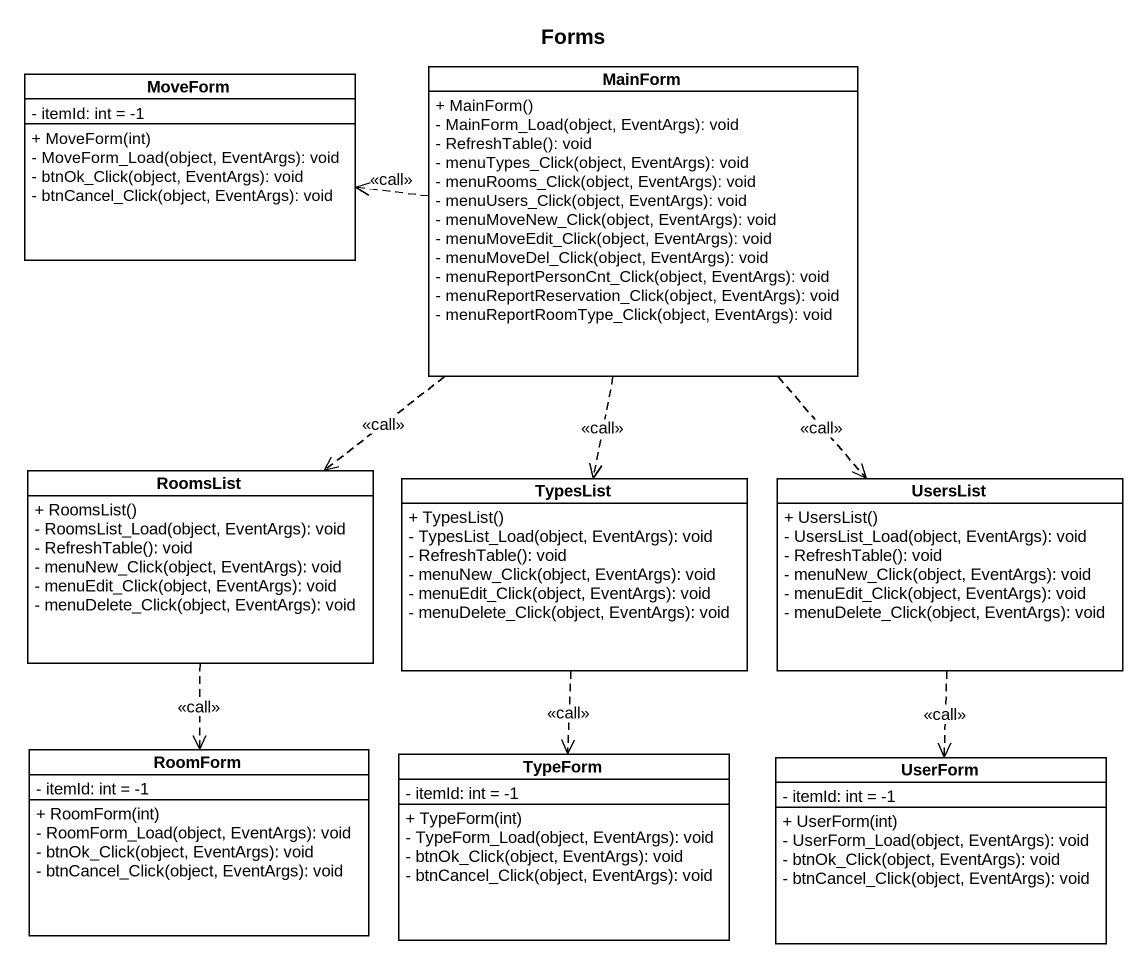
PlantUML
@startuml
title Forms
hide circle
hide empty members
skinparam classAttributeIconSize 0
class MainForm {
  + MainForm()
  - MainForm_Load(object, EventArgs): void
  - RefreshTable(): void
  - menuTypes_Click(object, EventArgs): void
  - menuRooms_Click(object, EventArgs): void
  - menuUsers_Click(object, EventArgs): void
  - menuMoveNew_Click(object, EventArgs): void
  - menuMoveEdit_Click(object, EventArgs): void
  - menuMoveDel_Click(object, EventArgs): void
  - menuReportPersonCnt_Click(object, EventArgs): void
  - menuReportReservation_Click(object, EventArgs): void
  - menuReportRoomType_Click(object, EventArgs): void
}
class MoveForm {
  - itemId: int = -1
  + MoveForm(int)
  - MoveForm_Load(object, EventArgs): void
  - btnOk_Click(object, EventArgs): void
  - btnCancel_Click(object, EventArgs): void
}
class RoomsList {
  + RoomsList()
  - RoomsList_Load(object, EventArgs): void
  - RefreshTable(): void
  - menuNew_Click(object, EventArgs): void
  - menuEdit_Click(object, EventArgs): void
  - menuDelete_Click(object, EventArgs): void
}
class TypesList {
  + TypesList()
  - TypesList_Load(object, EventArgs): void
  - RefreshTable(): void
  - menuNew_Click(object, EventArgs): void
  - menuEdit_Click(object, EventArgs): void
  - menuDelete_Click(object, EventArgs): void
}
class UsersList {
  + UsersList()
  - UsersList_Load(object, EventArgs): void
  - RefreshTable(): void
  - menuNew_Click(object, EventArgs): void
  - menuEdit_Click(object, EventArgs): void
  - menuDelete_Click(object, EventArgs): void
}
class RoomForm {
  - itemId: int = -1
  + RoomForm(int)
  - RoomForm_Load(object, EventArgs): void
  - btnOk_Click(object, EventArgs): void
  - btnCancel_Click(object, EventArgs): void
}
class TypeForm {
  - itemId: int = -1
  + TypeForm(int)
  - TypeForm_Load(object, EventArgs): void
  - btnOk_Click(object, EventArgs): void
  - btnCancel_Click(object, EventArgs): void
}
class UserForm {
  - itemId: int = -1
  + UserForm(int)
  - UserForm_Load(object, EventArgs): void
  - btnOk_Click(object, EventArgs): void
  - btnCancel_Click(object, EventArgs): void
}
MainForm .left.> MoveForm : <<call>>
MainForm ..> RoomsList : <<call>>
MainForm ..> TypesList : <<call>>
MainForm ..> UsersList : <<call>>
RoomsList ..> RoomForm : <<call>>
TypesList ..> TypeForm : <<call>>
UsersList ..> UserForm : <<call>>
@enduml
